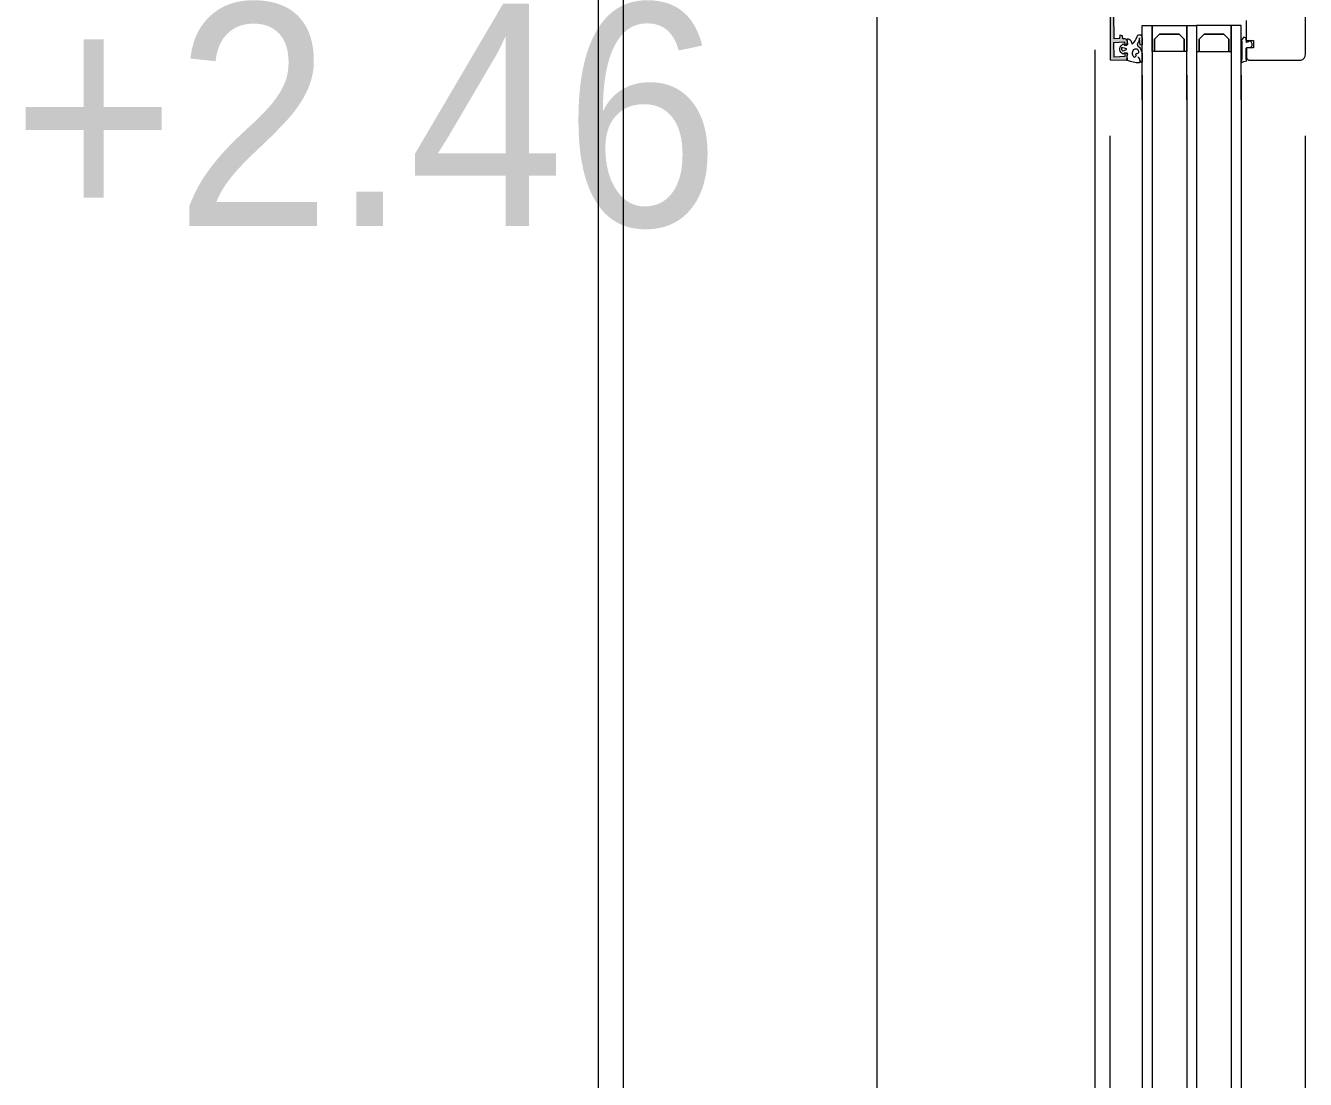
# Model space of a CAD drawing. Header units: metres. Extents: x -0.64 to 0.89, y -0.01 to 0.61.
# Drawn here: x 0.37603 to 0.38638, y 0.24473 to 0.25325 of the extents above; entities that cross this region are included whole.
import ezdxf
from ezdxf.xclip import XClip

# ---------------------------------------------------------------- set-up
doc = ezdxf.new("R2010")
doc.units = ezdxf.units.M
doc.header["$MEASUREMENT"] = 0
doc.header["$XCLIPFRAME"] = 0
doc.linetypes.add('Strich 2', pattern=[0.0028222222222216, 0.0014111111111108, -0.0014111111111108])
doc.linetypes.add('Strichpunkt 6_2_2mm Schnitt', pattern=[0.01, 0.006, -0.002, 0, -0.002])
for name, color, linetype in [('011_Stift 1.Grau', 7, 'Continuous'), ('011_Stift 1.Grau Neu', 7, 'Continuous'), ('015 Innenwände Schichttrennlinien', 7, 'Continuous'), ('120 Bemassungen Detail', 7, 'Continuous'), ('915 Layout Zeichnungen Neu', 7, 'Continuous')]:
    doc.layers.add(name, color=color, linetype=linetype)
doc.styles.add('ERSTELLTER_STIL_5', font='Arial.ttf', dxfattribs={"width": 0.9})

# ---------------------------------------------------------------- blocks, each defined once
blk = doc.blocks.new('Zeichnung_3_2', base_point=(-2.970789108152893, 0.2078478095782649))
at = {"layer": '915 Layout Zeichnungen Neu', "linetype": 'Continuous', "lineweight": 13, "true_color": 0x9f9f9f}
blk.add_hatch(color=253, dxfattribs=at).paths.add_polyline_path([(0.3848309049458845, 0.2534090221864124), (0.384827904945884, 0.2536354032363736), (0.3848339049458849, 0.2536651492030663), (0.3849779049458837, 0.2536691492030665), (0.3849819049458829, 0.2536536628874533), (0.3850459049458839, 0.2536836851014513), (0.3849835618001332, 0.253691149203066), (0.384827904945884, 0.2536951492030662), (0.3848239049458848, 0.2537431492030661), (0.3848079049458843, 0.2537471492030662), (0.3847979049458847, 0.2537371492030664), (0.3847979049458847, 0.2529711492030942), (0.3849339049458833, 0.2529671492030941), (0.3849379049458834, 0.2530154923488449), (0.384929076518759, 0.2530259776302189), (0.3849179049458828, 0.2530231492030942), (0.3849179049458828, 0.252997149203094), (0.3848319049458842, 0.2529931492030944), (0.384827904945884, 0.2531111492030942), (0.3849139049458827, 0.2531151492030944), (0.3849179049458828, 0.2530911492030942), (0.384929076518759, 0.2530883207759695), (0.3849367333730074, 0.2530959776302189), (0.3849379049458834, 0.253119149203094, 0.4142135623730951), (0.3849179049458828, 0.253139149203094), (0.3849019049458846, 0.253139149203094), (0.3848979049458845, 0.2531651492030944), (0.3848779049458839, 0.2531691492030939), (0.3848739049458847, 0.2531431492030942), (0.3848319049458842, 0.253139149203094), (0.384827904945884, 0.2533431492030666), (0.3848699049458846, 0.2533471492030662), (0.3848739049458847, 0.2533211492030665), (0.3848939049458844, 0.2533171492030663), (0.3848979049458845, 0.2533431492030666), (0.3850172395370697, 0.2533471492030662, 0.7673269879789734), (0.385027572241476, 0.2533857113808931), (0.3849879049458838, 0.2534086133046815), (0.3849819049458829, 0.2533831492030662), (0.384837904945885, 0.2533791492030661), (0.3848339049458849, 0.2534051492030663)])
at = {"layer": '011_Stift 1.Grau', "color": 7, "linetype": 'Strich 2', "lineweight": 13, "ltscale": 1000}
blk.add_line((0.3808584490618353, 0.2570470856847995), (0.3808651262369586, 0.2038064139417058), dxfattribs=at)
at = {"layer": '011_Stift 1.Grau', "color": 7, "linetype": 'Strichpunkt 6_2_2mm Schnitt', "lineweight": 13, "ltscale": 1000}
blk.add_line((0.3829124407466262, 0.2543093844342313), (0.3829124407466262, 0.2079383181190747), dxfattribs=at)
at = {"layer": '011_Stift 1.Grau Neu', "color": 7, "linetype": 'Continuous', "lineweight": 13, "ltscale": 1000, "flags": 128}
for points in [[(0.3858986030749421, 0.2532871492030944), (0.3858999993749426, 0.2531271492030942), (0.385957904934942, 0.2531271492030942), (0.385957904934942, 0.253067149203094), (0.3859005229949428, 0.253067149203094), (0.3859012503349426, 0.2529838038030944), (0.385917904934943, 0.2529671492030941), (0.385957904934942, 0.2529671492030941), (0.3863408458749431, 0.2529671492054486, 0.339454), (0.3863779049349425, 0.2530154454854489), (0.3863779049349425, 0.2542771492030937, 0.4142140000000001)], [(0.3847979049458847, 0.2537371492030664), (0.3847979049458847, 0.2529711492030942), (0.3849339049458833, 0.2529671492030941), (0.3849379049458834, 0.2530154923488449), (0.384929076518759, 0.2530259776302189), (0.3849179049458828, 0.2530231492030942), (0.3849179049458828, 0.252997149203094), (0.3848319049458842, 0.2529931492030944), (0.384827904945884, 0.2531111492030942), (0.3849139049458827, 0.2531151492030944), (0.3849179049458828, 0.2530911492030942), (0.384929076518759, 0.2530883207759695), (0.3849367333730074, 0.2530959776302189), (0.3849379049458834, 0.253119149203094, 0.414213562373094), (0.3849179049458828, 0.253139149203094), (0.3849019049458846, 0.253139149203094), (0.3848979049458845, 0.2531651492030944), (0.3848779049458839, 0.2531691492030939), (0.3848739049458847, 0.2531431492030942), (0.3848319049458842, 0.253139149203094), (0.384827904945884, 0.2533431492030666)]]:
    blk.add_lwpolyline(points, format="xyb", dxfattribs=at)
for points in [[(0.3850579049458829, 0.2526471492140351), (0.3850579049458829, 0.2532471492140348), (0.3851379049458834, 0.2532471492140348), (0.3851379049458834, 0.2526471492140351)], [(0.3854179049458835, 0.2526471492140351), (0.3854179049458835, 0.2532471492140348), (0.3854979049458827, 0.2532471492140348), (0.3854979049458827, 0.2526471492140351)], [(0.3858579049458832, 0.2526471492140351), (0.3858579049458832, 0.2532471492140348), (0.3857779049458832, 0.2532471492140348), (0.3857779049458832, 0.2526471492140351)]]:
    blk.add_lwpolyline(points, dxfattribs=at)
for points in [[(0.3853979049458829, 0.2530371492140348), (0.3853979049458829, 0.2531371492140346), (0.3853579049458826, 0.2531771492140348), (0.3851979049458834, 0.2531771492140348), (0.3851579049458831, 0.2531371492140346), (0.3851579049458831, 0.2530371492140348), (0.3851379581695702, 0.2530371492140348), (0.3851379581695702, 0.2532471492140348), (0.3854179049458835, 0.2532471492140348), (0.3854179049458835, 0.2530371492140348)], [(0.3855179581695705, 0.2530371492140348), (0.3855179581695705, 0.2531371492140346), (0.3855579581695707, 0.2531771492140348), (0.38571795816957, 0.2531771492140348), (0.3857579581695703, 0.2531371492140346), (0.3857579581695703, 0.2530371492140348), (0.3857779049458832, 0.2530371492140348), (0.3857779049458832, 0.2532471492140348), (0.3854979581695708, 0.2532471492140348), (0.3854979581695708, 0.2530371492140348)], [(0.3853979049458829, 0.2530371492140348), (0.3851579049458831, 0.2530371492140348), (0.3851579049458831, 0.2531371492140346), (0.3851979049458834, 0.2531771492140348), (0.3853579049458826, 0.2531771492140348), (0.3853979049458829, 0.2531371492140346)], [(0.3855179581695705, 0.2530371492140348), (0.3857579581695703, 0.2530371492140348), (0.3857579581695703, 0.2531371492140346), (0.38571795816957, 0.2531771492140348), (0.3855579581695707, 0.2531771492140348), (0.3855179581695705, 0.2531371492140346)], [(0.3858629049458835, 0.2531166976117607), (0.3858629049458835, 0.2530993771036851), (0.3858629049458835, 0.2530820565956095), (0.3858629049458835, 0.2530647360875339), (0.3858629049458835, 0.2530474155794583), (0.3858629049458835, 0.2530300950713827), (0.3858629049458835, 0.2530127745633071), (0.3858629049458835, 0.2529954540552309), (0.385862662698345, 0.2529782780017156), (0.3858619439060389, 0.2529673722007199), (0.3858580119320987, 0.2529462567922521), (0.3858793997209471, 0.2529569885933849), (0.385902945071829, 0.2529633292434598), (0.3858990765187587, 0.2529756769253852), (0.3858979049458835, 0.2530640400115807), (0.3859086015402888, 0.2530693578657986), (0.3859224579467493, 0.2530693578657986), (0.3859356786787194, 0.2530685294386741), (0.3859432186543827, 0.2530760694143368), (0.3859479049458834, 0.2530873831228355), (0.3859479049458834, 0.2531001809512623), (0.3859391049986201, 0.2531170306021802), (0.3859225946772713, 0.2531270141853793), (0.3859138959727173, 0.2531155616084363), (0.3859020628984324, 0.2531116476240186), (0.3858979049458835, 0.2531453578657988), (0.3858808338780721, 0.2531524289336108), (0.3858608338780711, 0.2531324289336107)]]:
    blk.add_lwpolyline(points, close=True, dxfattribs=at)
for points in [[(0.3850160045244642, 0.2531577025165234, -0.8150371805435103), (0.3850551450803339, 0.2531559956457886, -0.04454815515542553), (0.3850576502549909, 0.2531205160414027), (0.385057096420792, 0.2530906560396995), (0.3850411310753752, 0.2530900755045202), (0.3850358420643092, 0.2531478839803702, -0.1303588149463895), (0.3850176801677927, 0.2530992511249111), (0.385022036153162, 0.2530820997741109, -0.158308762723171), (0.3850455222466183, 0.2530575770368587, -0.1121302605015352), (0.3850574668275808, 0.253005739264549), (0.3850576388590587, 0.2529509840309175), (0.3850416639756227, 0.2529515847760554, 0.2472449532263), (0.3850232404769351, 0.2529943885567168, -0.2767188091275757), (0.3850370601815625, 0.2529719876687803), (0.3850405141247317, 0.2529582253893194), (0.3850337348713255, 0.2529465038829433, -0.1216798828040741), (0.3849398143746172, 0.2529660048843938), (0.3849375437892664, 0.2530052851717973), (0.3849406193289555, 0.2530159417499528), (0.3849355419683245, 0.2530251386873972), (0.3849148576463439, 0.2530251386873972), (0.3849044041344793, 0.2530156530650636, -0.198437781553392), (0.3848762272327764, 0.2530517862090614), (0.3848762272327764, 0.2530624755397327, -0.198437781553401), (0.3849044041344793, 0.2530986086837306), (0.3849148547665155, 0.2530891397903134), (0.3849333043251448, 0.253089140112856), (0.3849412294441237, 0.2530982311088866), (0.3849355918693314, 0.2531391838146062, -0.2626367642345463), (0.3849654544660885, 0.2531273833132907), (0.38497774278285, 0.2530963650461184, 0.1105233094717344)], [(0.3849277635005457, 0.2530529093277517, -0.1815243762557485), (0.3849022200608743, 0.2530411568418442, -0.3333333333333224), (0.3848934998701785, 0.2530691308743969, -0.1815243762557563), (0.3849277635005457, 0.2530613524210424)], [(0.3850252649322639, 0.2530489001693617), (0.3850289893387973, 0.2530337424528415, -0.6401566289105226), (0.38501079017295, 0.253021749091658), (0.3850047422346909, 0.2530125659021151), (0.3850099737976773, 0.2530017333924208), (0.3849949535500086, 0.252989396080962, -0.3875489168256215), (0.3849844901782333, 0.2530450267633979, -0.1559450271415241), (0.3849997645227736, 0.2530580987412572, -0.3905437907017773)]]:
    blk.add_lwpolyline(points, format="xyb", close=True, dxfattribs=at)
at = {"layer": '015 Innenwände Schichttrennlinien', "color": 7, "linetype": 'Continuous', "lineweight": 20, "ltscale": 1000}
blk.add_line((0.3806584467029405, 0.2568470770680086), (0.3806584467029405, 0.2078340803439773), dxfattribs=at)
at = {"layer": '915 Layout Zeichnungen Neu', "color": 253, "linetype": 'Continuous', "lineweight": 13, "ltscale": 1000, "true_color": 0x9f9f9f}
for p, q in [((0.3846778620692232, 0.2085110877030469), (0.3846777994902623, 0.2530500016206981)), ((0.3847979698687936, 0.2095070913150786), (0.3847979041608847, 0.2523550309709149)), ((0.386377969730375, 0.2095070913150786), (0.3863779040224661, 0.2523550309709149))]:
    blk.add_line(p, q, dxfattribs=at)
at = {"layer": '915 Layout Zeichnungen Neu', "color": 7, "linetype": 'Continuous', "lineweight": 13, "ltscale": 1000, "flags": 128}
for points in [[(0.3850579049458829, 0.2528471492140351), (0.3850579696710206, 0.2089110320083463)], [(0.3851379049458834, 0.2528471492140351), (0.3851379696710211, 0.2089110320083463)], [(0.3854179049458835, 0.2528471492140351), (0.3854179696710212, 0.2089110320083463)], [(0.3854979049458827, 0.2528471492140351), (0.3854979696710203, 0.2089110320083463)], [(0.3857779049458832, 0.2528471492140351), (0.3857779696710204, 0.2089110320083463)], [(0.3858579049458832, 0.2528471492140351), (0.3858579696710209, 0.2089110320083463)]]:
    blk.add_lwpolyline(points, dxfattribs=at)
at = {"layer": '120 Bemassungen Detail', "color": 7, "linetype": 'Continuous', "lineweight": 13, "insert": (0.3759161350442146, 0.2515997684302504), "char_height": 0.001799999952316284, "attachment_point": 7, "style": 'ERSTELLTER_STIL_5'}
blk.add_mtext('\\A1;{\\pql;\\fArial|b0|i0|c0|p0;\\W0.900000;+2.46}', dxfattribs=at)

msp = doc.modelspace()

# ---------------------------------------------------------------- block references
at = {"layer": '011_Stift 1.Grau', "color": 7, "linetype": 'Continuous', "lineweight": 13, "ltscale": 1000}
ref = msp.add_blockref('Zeichnung_3_2', (-2.970789108152893, 0.2078478095782649), dxfattribs=at)
XClip(ref).set_block_clipping_path([(0.2175707065456308, 0.1288228011493161), (0.4275506549593633, 0.2700425829825148)])

doc.saveas('drawing.dxf')
